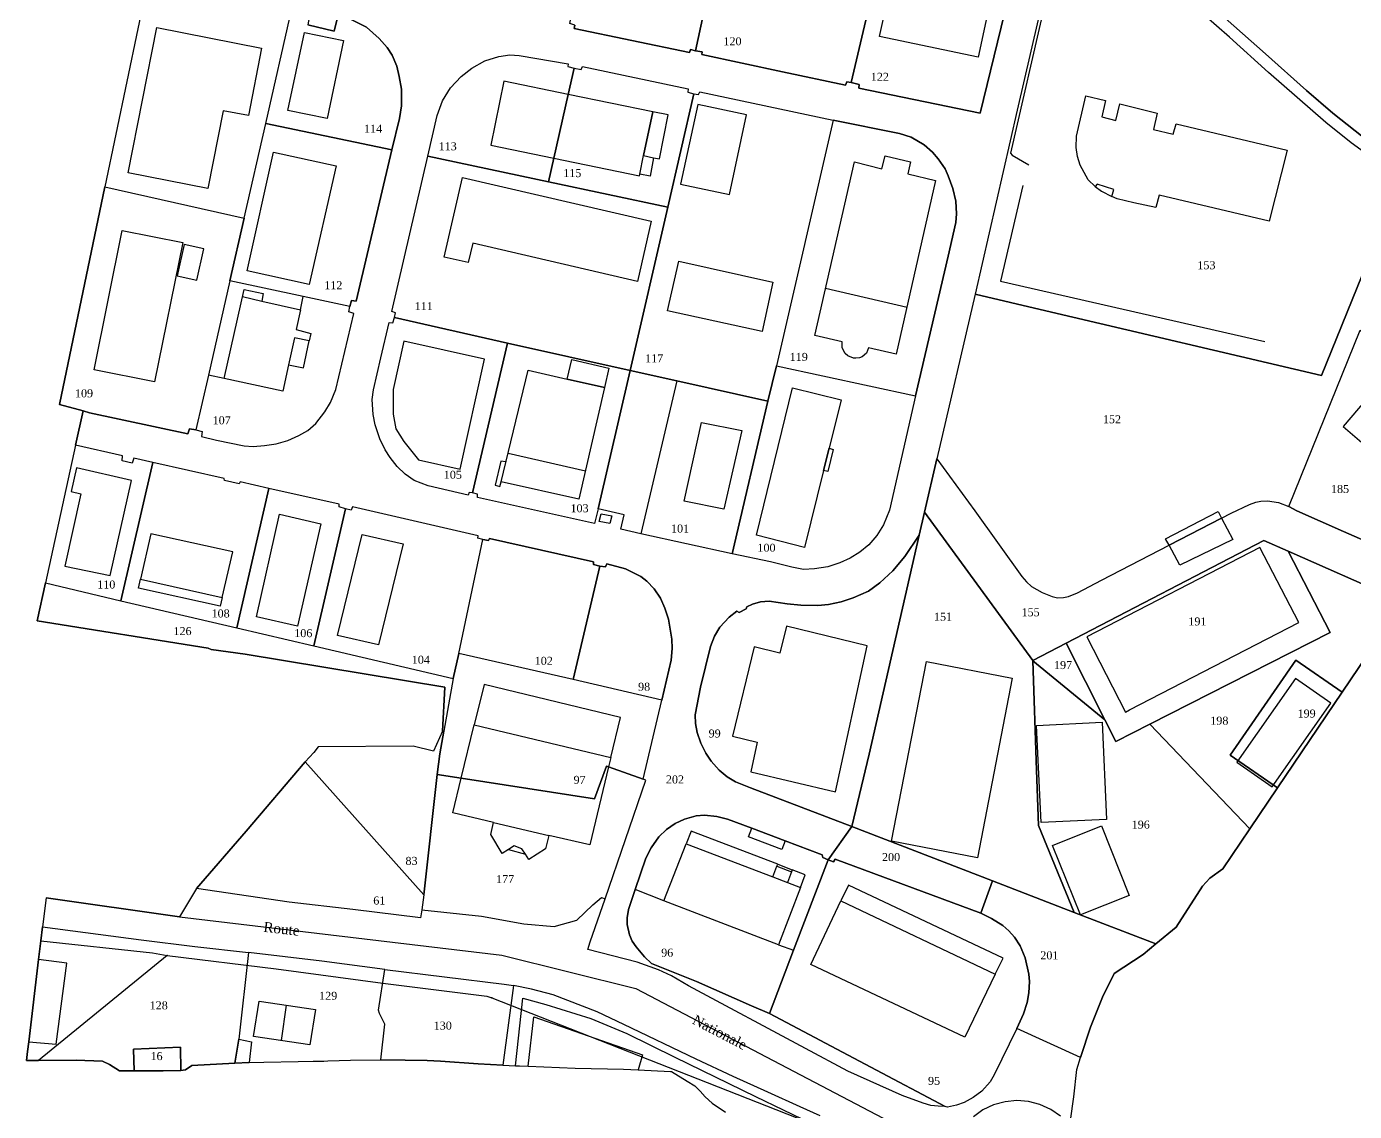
# Model space of a CAD drawing. Extents: x 1208822 to 1209704, y 6152997 to 6153719.
# Drawn here: x 1208821.8 to 1209153.6, y 6153309 to 6153580 of the extents above; entities that cross this region are included whole.
import ezdxf

# ---------------------------------------------------------------- set-up
doc = ezdxf.new("R2010")
doc.units = 0
doc.linetypes.add('CONTINU', pattern=[0])
doc.layers.get('0').update_dxf_attribs({"linetype": 'CONTINU'})
for name, color, linetype in [('1LIEUDIT', 7, 'CONTINU'), ('1PARCELLE', 7, 'CONTINU'), ('1PYLONE', 7, 'CONTINU'), ('1SECTION', 7, 'CONTINU'), ('1SUBDSECT', 7, 'CONTINU'), ('1TROUPARCELLE', 7, 'CONTINU'), ('1ZONCOMM', 7, 'CONTINU'), ('3BATIDUR', 7, 'CONTINU'), ('3BATILEGER', 7, 'CONTINU'), ('3CHEMIN', 7, 'CONTINU'), ('3FISCLINE', 7, 'CONTINUOUS'), ('3GAZODUC', 7, 'CONTINU'), ('3PARCELLETEX', 7, 'CONTINU'), ('3TOPOLINE', 7, 'CONTINU'), ('3ZONCOMMTEX', 7, 'CONTINU')]:
    doc.layers.add(name, color=color, linetype=linetype)
doc.styles.get("Standard").update_dxf_attribs({"font": 'Times New Roman'})

# ---------------------------------------------------------------- blocks, each defined once
blk = doc.blocks.new('PYLONE1')
blk.add_point((0, 0))

msp = doc.modelspace()

# ---------------------------------------------------------------- linework, layer by layer
at = {"layer": '1LIEUDIT'}
msp.add_lwpolyline([(1208852.42, 6153592.63), (1208841.39, 6153539.95), (1208830.04, 6153485.58), (1208835.96, 6153483.99), (1208834.09, 6153475.42), (1208826.55, 6153440.99), (1208824.47, 6153431.5), (1208867.24, 6153424.7), (1208867.97, 6153424.39), (1208876.44, 6153423.18), (1208926.36, 6153414.97), (1208925.74, 6153403.99), (1208923.49, 6153398.98), (1208918.45, 6153400.23), (1208894.69, 6153400.08), (1208893.64, 6153398.61), (1208891.48, 6153396.31), (1208876.73, 6153379.01), (1208864.31, 6153364.69), (1208860.04, 6153357.63), (1208826.74, 6153362.34), (1208825.8, 6153355.07), (1208825.37, 6153351.63), (1208824.82, 6153346.95), (1208822.37, 6153326.37), (1208822.05, 6153323.97), (1208821.84, 6153321.71), (1208824.82, 6153321.76), (1208834.25, 6153321.78), (1208840.84, 6153321.58), (1208842.55, 6153320.71), (1208845.09, 6153319.1), (1208848.69, 6153319.12), (1208855.97, 6153319.14), (1208860.35, 6153319.24), (1208861.57, 6153319.37), (1208863.12, 6153320.49), (1208873.86, 6153321.09), (1208877.45, 6153321.25), (1208881.15, 6153321.33), (1208889.74, 6153321.45), (1208897.1, 6153321.6), (1208902.79, 6153321.79), (1208910.36, 6153321.89), (1208916.44, 6153321.77), (1208921.91, 6153321.76), (1208925.26, 6153321.52), (1208934.68, 6153320.89), (1208940.8, 6153320.55), (1208944.04, 6153320.4), (1208945.04, 6153320.36), (1208947.14, 6153320.28), (1208958.91, 6153319.84), (1208971, 6153319.54), (1208974.69, 6153319.42), (1208982.72, 6153318.94), (1208982.95, 6153318.94), (1208986.92, 6153316.57), (1208988.77, 6153315.37), (1208990.11, 6153314.09), (1208991.41, 6153312.68), (1208993.15, 6153311.06), (1208996.44, 6153308.81)], dxfattribs=at)
at = {"layer": '1PARCELLE'}
for points in [[(1209157.38, 6153551.11), (1209148.19, 6153558.35), (1209141.6, 6153563.98), (1209131.36, 6153573.14), (1209119.88, 6153583.3), (1209101.92, 6153598.99), (1209096.36, 6153604.14), (1209092.95, 6153608), (1209087.52, 6153614.66), (1209078.6, 6153625.86), (1209076.45, 6153628.84), (1209073.89, 6153633.79), (1209072.6, 6153635.97), (1209071.71, 6153637.2), (1209067.29, 6153643.77), (1209079.96, 6153639.24), (1209099.53, 6153638.11), (1209124.14, 6153637), (1209130.59, 6153636.79), (1209145.78, 6153635.99), (1209171.05, 6153650.39)], [(1209159.13, 6153546.35), (1209152.82, 6153550.95), (1209146.49, 6153556.03), (1209132.18, 6153568.47), (1209122.41, 6153577.33), (1209099.68, 6153597.17)], [(1209076.16, 6153588.66), (1209069.31, 6153559.1), (1209058.86, 6153513.11), (1209049.31, 6153472.01), (1209046.23, 6153458.64), (1209044.85, 6153452.96), (1209041.26, 6153447.58), (1209038.32, 6153444.03), (1209035.03, 6153440.99), (1209032.18, 6153438.96), (1209028.36, 6153437.26), (1209025.34, 6153436.25), (1209022.24, 6153435.62), (1209019.52, 6153435.36), (1209015.27, 6153435.45), (1209011.84, 6153435.8), (1209007.36, 6153436.45), (1209005.18, 6153436.31), (1209003.23, 6153435.73), (1209001.8, 6153435.06), (1209001.62, 6153434.56), (1208999.92, 6153433.65), (1208999.28, 6153433.95), (1208997.37, 6153432.47), (1208995.08, 6153429.96), (1208993.76, 6153427.72), (1208992.7, 6153425.12), (1208990.2, 6153414.97), (1208988.89, 6153408.09), (1208988.98, 6153405.89), (1208989.38, 6153403.68), (1208990.27, 6153401.01), (1208991.55, 6153398.46), (1208992.89, 6153396.46), (1208994.91, 6153394.24), (1208996.93, 6153392.58), (1208999, 6153391.32), (1209002.73, 6153389.82), (1209028.07, 6153380.17), (1209022.13, 6153371.86), (1209020.81, 6153372.42), (1209020.66, 6153373.13), (1209011.4, 6153376.58), (1209003.06, 6153379.74), (1208996.98, 6153382.02), (1208994.31, 6153382.68), (1208991.23, 6153382.98), (1208989.18, 6153382.82), (1208986.2, 6153381.97), (1208983.88, 6153380.91), (1208981.74, 6153379.45), (1208979.83, 6153377.56), (1208977.92, 6153374.83), (1208976.55, 6153372.22), (1208973.94, 6153364.42), (1208972.21, 6153359.44), (1208971.87, 6153357.38), (1208971.94, 6153355.66), (1208972.5, 6153353.08), (1208973.14, 6153351.54), (1208974.15, 6153350.07), (1208976.26, 6153347.62), (1208978, 6153345.97), (1208989.22, 6153341.44), (1209003, 6153335.35), (1209007.46, 6153333.45), (1209032.8, 6153320.09), (1209051.32, 6153310.27), (1209049.59, 6153310.3), (1209049.59, 6153310.3), (1209047.74, 6153310.52), (1209045.9, 6153311.06), (1209040.61, 6153313.01), (1209027.03, 6153319.06), (1209016.48, 6153324.71), (1208987.24, 6153340.38), (1208982.98, 6153342.83), (1208979.71, 6153344.38), (1208974.44, 6153346.28), (1208962.05, 6153349.47), (1208962.63, 6153351.34), (1208966.39, 6153362.14), (1208976.6, 6153391.73), (1208975.88, 6153392), (1208980.58, 6153411.75), (1208982.92, 6153421.74), (1208983.17, 6153424.66), (1208983.08, 6153426.95), (1208982.23, 6153431.97), (1208981.3, 6153434.71), (1208980.2, 6153437.21), (1208978.66, 6153439.5), (1208976.83, 6153441.48), (1208975.34, 6153442.62), (1208971.51, 6153444.52), (1208966.8, 6153445.73), (1208966.45, 6153444.98), (1208965.11, 6153445.16), (1208963.47, 6153445.59), (1208963.53, 6153446.31), (1208937.51, 6153452.09), (1208937.28, 6153451.58), (1208935.85, 6153451.81), (1208934.57, 6153452.14), (1208934.64, 6153452.79), (1208903.24, 6153459.99), (1208902.93, 6153459.21), (1208901.51, 6153459.54), (1208899.97, 6153459.97), (1208899.93, 6153460.65), (1208882.4, 6153464.61), (1208875.23, 6153466.25), (1208874.98, 6153465.77), (1208871.28, 6153466.58), (1208871.25, 6153467.07), (1208853.36, 6153471.1), (1208848.66, 6153472.14), (1208848.23, 6153470.95), (1208845.73, 6153471.5), (1208845.81, 6153472.76), (1208834.09, 6153475.42), (1208835.96, 6153483.99), (1208837.56, 6153483.46), (1208862.13, 6153478.25), (1208862.58, 6153479.47), (1208864.13, 6153479.24), (1208865.75, 6153478.79), (1208865.59, 6153477.58), (1208869.27, 6153476.69), (1208876.22, 6153475.28), (1208878.49, 6153475.11), (1208881.28, 6153475.29), (1208884.2, 6153475.78), (1208887.09, 6153476.6), (1208889.89, 6153477.81), (1208892.09, 6153479.09), (1208894.13, 6153480.84), (1208896.39, 6153483.76), (1208897.76, 6153486.04), (1208899.14, 6153489.31), (1208903.63, 6153508.33), (1208902.34, 6153508.7), (1208902.61, 6153510.06), (1208902.99, 6153511.53), (1208904.19, 6153511.38), (1208913.13, 6153549.18), (1208914.98, 6153556.99), (1208915.52, 6153560.2), (1208915.49, 6153564.34), (1208914.97, 6153567.51), (1208914.34, 6153570.06), (1208913.21, 6153572.78), (1208911.93, 6153574.74), (1208909.98, 6153577), (1208906.76, 6153579.82), (1208902.79, 6153581.83)], [(1208958.82, 6153580.34), (1208958.69, 6153579.47), (1208987.47, 6153573.46), (1208987.76, 6153574.21), (1208988.98, 6153573.93), (1208990.62, 6153573.61), (1208990.57, 6153572.99), (1209010.74, 6153568.66), (1209026.48, 6153565.33), (1209026.79, 6153566.17), (1209027.88, 6153565.97), (1209029.85, 6153565.49), (1209029.77, 6153564.59), (1209060.12, 6153558.33), (1209067.9, 6153590.46)], [(1208899.63, 6153582.54), (1208898.67, 6153578.84), (1208892.13, 6153580.38)], [(1209119.88, 6153583.3), (1209131.36, 6153573.14), (1209141.6, 6153563.98), (1209148.19, 6153558.35), (1209157.38, 6153551.11)], [(1209165.69, 6153542.89), (1209145.42, 6153492.84), (1209076.55, 6153508.92), (1209058.86, 6153513.11), (1209049.31, 6153472.01), (1209058.73, 6153458.97), (1209070.55, 6153442.64), (1209071.7, 6153441.27), (1209072.95, 6153440.08), (1209075.6, 6153438.61), (1209078.11, 6153437.65), (1209079.4, 6153437.31), (1209080.96, 6153437.36), (1209082.15, 6153437.59), (1209084.46, 6153438.52), (1209090.42, 6153441.71), (1209107.29, 6153450.41), (1209120.43, 6153457.18), (1209122.84, 6153458.42), (1209127.41, 6153460.59), (1209128.96, 6153461.15), (1209130.25, 6153461.45), (1209131.86, 6153461.54), (1209134.64, 6153461.1), (1209137.22, 6153460.07), (1209155.07, 6153504.13)], [(1209163.47, 6153437.24), (1209137.02, 6153448.93), (1209130.99, 6153451.59), (1209081.55, 6153425.93), (1209073.3, 6153421.65), (1209046.23, 6153458.64), (1209049.31, 6153472.01), (1209058.73, 6153458.97), (1209070.55, 6153442.64), (1209071.7, 6153441.27), (1209072.95, 6153440.08), (1209075.6, 6153438.61), (1209078.11, 6153437.65), (1209079.4, 6153437.31), (1209080.96, 6153437.36), (1209082.15, 6153437.59), (1209084.46, 6153438.52), (1209090.42, 6153441.71), (1209107.29, 6153450.41), (1209120.43, 6153457.18), (1209122.84, 6153458.42), (1209127.41, 6153460.59), (1209128.96, 6153461.15), (1209130.25, 6153461.45), (1209131.86, 6153461.54), (1209134.64, 6153461.1), (1209137.22, 6153460.07), (1209139.25, 6153458.98), (1209150.85, 6153453.86), (1209171.58, 6153444.73)], [(1209082.68, 6153306.74), (1209083.5, 6153312.68), (1209084.27, 6153319.48), (1209085.2, 6153322.45), (1209087.71, 6153330.08), (1209090.65, 6153337.55), (1209093.59, 6153343.46), (1209100.82, 6153348.17), (1209103.96, 6153350.82), (1209109.04, 6153355.06), (1209115.69, 6153365.28), (1209117.48, 6153367.29), (1209120.73, 6153369.61), (1209127.47, 6153379.59), (1209134.4, 6153389.82), (1209150.56, 6153413.72), (1209165.16, 6153435.31)], [(1209020.13, 6153307.89), (1209015.16, 6153310.19), (1209007.07, 6153313.78), (1208998.41, 6153317.71), (1208989.15, 6153322.06), (1208971.11, 6153330.7), (1208964.37, 6153333.91), (1208953.41, 6153338.11), (1208947.98, 6153339.51), (1208943.53, 6153340.45), (1208940.8, 6153320.55), (1208944.04, 6153320.4), (1208945.04, 6153320.36), (1208947.14, 6153320.28), (1208958.91, 6153319.84), (1208971, 6153319.54), (1208974.69, 6153319.42), (1208982.72, 6153318.94), (1208982.95, 6153318.94), (1208986.92, 6153316.57), (1208988.77, 6153315.37), (1208990.11, 6153314.09), (1208991.41, 6153312.68), (1208993.15, 6153311.06), (1208996.44, 6153308.81)]]:
    msp.add_lwpolyline(points, dxfattribs=at)
for points in [[(1208971.11, 6153646.75), (1209002.69, 6153637.51), (1208988.98, 6153573.93), (1208987.76, 6153574.21), (1208987.47, 6153573.46), (1208958.69, 6153579.47), (1208958.82, 6153580.34), (1208957.59, 6153580.71), (1208971.11, 6153646.75)], [(1209002.69, 6153637.51), (1209042.57, 6153628.83), (1209035.29, 6153597.55), (1209027.88, 6153565.97), (1209026.79, 6153566.17), (1209026.48, 6153565.33), (1209010.74, 6153568.66), (1208990.57, 6153572.99), (1208990.62, 6153573.61), (1208988.98, 6153573.93), (1209002.69, 6153637.51)], [(1209165.69, 6153542.89), (1209159.13, 6153546.35), (1209152.82, 6153550.95), (1209146.49, 6153556.03), (1209132.18, 6153568.47), (1209122.41, 6153577.33), (1209099.68, 6153597.17), (1209094.28, 6153602.1), (1209090.27, 6153606.54), (1209080.5, 6153607.47), (1209076.16, 6153588.66), (1209069.31, 6153559.1), (1209058.86, 6153513.11), (1209076.55, 6153508.92), (1209145.42, 6153492.84), (1209165.69, 6153542.89)], [(1209035.29, 6153597.55), (1209067.9, 6153590.46), (1209060.12, 6153558.33), (1209029.77, 6153564.59), (1209029.85, 6153565.49), (1209027.88, 6153565.97), (1209035.29, 6153597.55)], [(1208841.39, 6153539.95), (1208876.19, 6153532.1), (1208881.61, 6153555.74), (1208888.06, 6153584.04), (1208886.77, 6153584.39), (1208886.97, 6153585.26), (1208852.42, 6153592.63), (1208841.39, 6153539.95)], [(1208888.06, 6153584.04), (1208889.59, 6153583.72), (1208889.9, 6153584.61), (1208892.81, 6153583.97), (1208892.13, 6153580.38), (1208898.67, 6153578.84), (1208899.63, 6153582.54), (1208902.79, 6153581.83), (1208906.76, 6153579.82), (1208909.98, 6153577), (1208911.93, 6153574.74), (1208913.21, 6153572.78), (1208914.34, 6153570.06), (1208914.97, 6153567.51), (1208915.49, 6153564.34), (1208915.52, 6153560.2), (1208914.98, 6153556.99), (1208913.13, 6153549.18), (1208881.61, 6153555.74), (1208888.06, 6153584.04)], [(1208922.11, 6153547.59), (1208924.4, 6153557.74), (1208925.75, 6153561.37), (1208927.8, 6153564.65), (1208930.4, 6153567.49), (1208933.07, 6153569.58), (1208936.35, 6153571.39), (1208939.85, 6153572.52), (1208942.59, 6153572.88), (1208944.92, 6153572.77), (1208957.15, 6153570.67), (1208957.08, 6153570), (1208958.63, 6153569.56), (1208957.15, 6153563.02), (1208953.58, 6153547.09), (1208952.26, 6153541.19), (1208922.11, 6153547.59)], [(1208958.63, 6153569.56), (1208960.38, 6153569.22), (1208960.72, 6153569.95), (1208987.15, 6153564.4), (1208987.09, 6153563.59), (1208988.56, 6153563.19), (1208982.05, 6153534.89), (1208952.26, 6153541.19), (1208953.58, 6153547.09), (1208957.15, 6153563.02), (1208958.63, 6153569.56)], [(1208988.56, 6153563.19), (1208989.74, 6153563), (1208990.04, 6153563.67), (1209023.38, 6153556.56), (1209009.19, 6153495.23), (1209007.08, 6153486.37), (1208984.31, 6153491.45), (1208972.67, 6153494.07), (1208982.05, 6153534.89), (1208988.56, 6153563.19)], [(1208872.66, 6153516.46), (1208876.19, 6153532.1), (1208881.61, 6153555.74), (1208913.13, 6153549.18), (1208904.19, 6153511.38), (1208902.99, 6153511.53), (1208902.61, 6153510.06), (1208890.97, 6153512.57), (1208872.66, 6153516.46)], [(1209043.98, 6153487.75), (1209052.12, 6153522.64), (1209053.99, 6153531), (1209054.16, 6153533.22), (1209054.02, 6153536.31), (1209053.31, 6153539.51), (1209052.07, 6153542.66), (1209051.34, 6153544.39), (1209049.57, 6153546.91), (1209048.2, 6153548.6), (1209046.14, 6153550.45), (1209042.84, 6153552.35), (1209039.94, 6153553.23), (1209023.38, 6153556.56), (1209009.19, 6153495.23), (1209043.98, 6153487.75)], [(1208913.77, 6153507.29), (1208914, 6153508.49), (1208913.08, 6153508.82), (1208922.11, 6153547.59), (1208952.26, 6153541.19), (1208982.05, 6153534.89), (1208972.67, 6153494.07), (1208942.04, 6153500.92), (1208913.77, 6153507.29)], [(1208872.66, 6153516.46), (1208867.27, 6153492.89), (1208864.13, 6153479.24), (1208862.58, 6153479.47), (1208862.13, 6153478.25), (1208837.56, 6153483.46), (1208835.96, 6153483.99), (1208830.04, 6153485.58), (1208841.39, 6153539.95), (1208876.19, 6153532.1), (1208872.66, 6153516.46)], [(1208872.66, 6153516.46), (1208867.27, 6153492.89), (1208864.13, 6153479.24), (1208865.75, 6153478.79), (1208865.59, 6153477.58), (1208869.27, 6153476.69), (1208876.22, 6153475.28), (1208878.49, 6153475.11), (1208881.28, 6153475.29), (1208884.2, 6153475.78), (1208887.09, 6153476.6), (1208889.89, 6153477.81), (1208892.09, 6153479.09), (1208894.13, 6153480.84), (1208896.39, 6153483.76), (1208897.76, 6153486.04), (1208899.14, 6153489.31), (1208903.63, 6153508.33), (1208902.34, 6153508.7), (1208902.61, 6153510.06), (1208890.97, 6153512.57), (1208872.66, 6153516.46)], [(1208933.24, 6153463.5), (1208932.42, 6153463.56), (1208932.17, 6153462.92), (1208922.22, 6153465.26), (1208918.71, 6153466.62), (1208916.4, 6153468.17), (1208914.41, 6153470.12), (1208912.7, 6153472.31), (1208911.44, 6153474.22), (1208910.13, 6153476.97), (1208908.96, 6153480.45), (1208908.44, 6153483.09), (1208908.16, 6153486.78), (1208908.52, 6153489.2), (1208910.35, 6153497.26), (1208912.44, 6153506.05), (1208913.37, 6153505.93), (1208913.77, 6153507.29), (1208942.04, 6153500.92), (1208933.24, 6153463.5)], [(1209150.85, 6153453.86), (1209139.25, 6153458.98), (1209137.22, 6153460.07), (1209155.07, 6153504.13), (1209191.47, 6153474.05), (1209171.58, 6153444.73), (1209150.85, 6153453.86)], [(1208964.64, 6153459.48), (1208963.75, 6153455.84), (1208934.55, 6153462.37), (1208934.51, 6153463.15), (1208933.24, 6153463.5), (1208942.04, 6153500.92), (1208972.67, 6153494.07), (1208964.64, 6153459.48)], [(1209043.98, 6153487.75), (1209037.43, 6153459.19), (1209035.99, 6153455.47), (1209034.31, 6153452.85), (1209032.3, 6153450.53), (1209030, 6153448.67), (1209027.64, 6153447.17), (1209025.08, 6153446.03), (1209022.07, 6153444.98), (1209018.71, 6153444.5), (1209015.96, 6153444.38), (1209013.02, 6153444.92), (1209007.73, 6153446.24), (1208998.13, 6153448.25), (1209007.08, 6153486.37), (1209009.19, 6153495.23), (1209043.98, 6153487.75)], [(1208998.13, 6153448.25), (1208975.28, 6153453.29), (1208970.36, 6153454.39), (1208971.12, 6153458.01), (1208964.64, 6153459.48), (1208972.67, 6153494.07), (1208984.31, 6153491.45), (1209007.08, 6153486.37), (1208998.13, 6153448.25)], [(1208826.55, 6153440.99), (1208845.36, 6153436.54), (1208853.36, 6153471.1), (1208848.66, 6153472.14), (1208848.23, 6153470.95), (1208845.73, 6153471.5), (1208845.81, 6153472.76), (1208834.09, 6153475.42), (1208826.55, 6153440.99)], [(1208845.36, 6153436.54), (1208874.36, 6153429.75), (1208882.4, 6153464.61), (1208875.23, 6153466.25), (1208874.98, 6153465.77), (1208871.28, 6153466.58), (1208871.25, 6153467.07), (1208853.36, 6153471.1), (1208845.36, 6153436.54)], [(1208874.36, 6153429.75), (1208893.59, 6153425.26), (1208901.51, 6153459.54), (1208899.97, 6153459.97), (1208899.93, 6153460.65), (1208882.4, 6153464.61), (1208874.36, 6153429.75)], [(1208893.59, 6153425.26), (1208928.42, 6153417.09), (1208929.85, 6153423.36), (1208935.85, 6153451.81), (1208934.57, 6153452.14), (1208934.64, 6153452.79), (1208903.24, 6153459.99), (1208902.93, 6153459.21), (1208901.51, 6153459.54), (1208893.59, 6153425.26)], [(1209083.61, 6153358.67), (1209063.19, 6153366.58), (1209028.07, 6153380.17), (1209032.34, 6153398.2), (1209044.85, 6153452.96), (1209046.23, 6153458.64), (1209073.3, 6153421.65), (1209073.3, 6153421.54), (1209074.17, 6153394.21), (1209074.71, 6153380.42), (1209083.61, 6153358.67)], [(1208935.85, 6153451.81), (1208937.28, 6153451.58), (1208937.51, 6153452.09), (1208963.53, 6153446.31), (1208963.47, 6153445.59), (1208965.11, 6153445.16), (1208958.45, 6153416.84), (1208929.85, 6153423.36), (1208935.85, 6153451.81)], [(1209028.07, 6153380.17), (1209002.73, 6153389.82), (1208999, 6153391.32), (1208996.93, 6153392.58), (1208994.91, 6153394.24), (1208992.89, 6153396.46), (1208991.55, 6153398.46), (1208990.27, 6153401.01), (1208989.38, 6153403.68), (1208988.98, 6153405.89), (1208988.89, 6153408.09), (1208990.2, 6153414.97), (1208992.7, 6153425.12), (1208993.76, 6153427.72), (1208995.08, 6153429.96), (1208997.37, 6153432.47), (1208999.28, 6153433.95), (1208999.92, 6153433.65), (1209001.62, 6153434.56), (1209001.8, 6153435.06), (1209003.23, 6153435.73), (1209005.18, 6153436.31), (1209007.36, 6153436.45), (1209011.84, 6153435.8), (1209015.27, 6153435.45), (1209019.52, 6153435.36), (1209022.24, 6153435.62), (1209025.34, 6153436.25), (1209028.36, 6153437.26), (1209032.18, 6153438.96), (1209035.03, 6153440.99), (1209038.32, 6153444.03), (1209041.26, 6153447.58), (1209044.85, 6153452.96), (1209032.34, 6153398.2), (1209028.07, 6153380.17)], [(1209081.55, 6153425.93), (1209130.99, 6153451.59), (1209137.02, 6153448.93), (1209147.59, 6153428.63), (1209102.49, 6153405.7), (1209094.01, 6153401.39), (1209091.27, 6153406.8), (1209081.55, 6153425.93)], [(1209102.49, 6153405.7), (1209147.59, 6153428.63), (1209137.02, 6153448.93), (1209163.47, 6153437.24), (1209165.16, 6153435.31), (1209150.56, 6153413.72), (1209138.94, 6153421.7), (1209122.56, 6153397.95), (1209134.4, 6153389.82), (1209127.47, 6153379.59), (1209102.49, 6153405.7)], [(1208965.11, 6153445.16), (1208966.45, 6153444.98), (1208966.8, 6153445.73), (1208971.51, 6153444.52), (1208975.34, 6153442.62), (1208976.83, 6153441.48), (1208978.66, 6153439.5), (1208980.2, 6153437.21), (1208981.3, 6153434.71), (1208982.23, 6153431.97), (1208983.08, 6153426.95), (1208983.17, 6153424.66), (1208982.92, 6153421.74), (1208980.58, 6153411.75), (1208958.45, 6153416.84), (1208965.11, 6153445.16)], [(1208826.55, 6153440.99), (1208845.36, 6153436.54), (1208874.36, 6153429.75), (1208893.59, 6153425.26), (1208928.42, 6153417.09), (1208926.06, 6153403.94), (1208925.74, 6153403.99), (1208926.36, 6153414.97), (1208876.44, 6153423.18), (1208867.97, 6153424.39), (1208867.24, 6153424.7), (1208824.47, 6153431.5), (1208826.55, 6153440.99)], [(1209073.3, 6153421.54), (1209073.3, 6153421.65), (1209081.55, 6153425.93), (1209091.27, 6153406.8), (1209073.3, 6153421.54)], [(1208928.42, 6153417.09), (1208926.06, 6153403.94), (1208925.06, 6153398.33), (1208924.45, 6153393.13), (1208930.44, 6153392.21), (1208963.74, 6153387.11), (1208966.75, 6153395.22), (1208967.25, 6153395.04), (1208975.88, 6153392), (1208980.58, 6153411.75), (1208958.45, 6153416.84), (1208929.85, 6153423.36), (1208928.42, 6153417.09)], [(1209083.61, 6153358.67), (1209074.71, 6153380.42), (1209074.17, 6153394.21), (1209073.3, 6153421.54), (1209091.27, 6153406.8), (1209094.01, 6153401.39), (1209102.49, 6153405.7), (1209127.47, 6153379.59), (1209120.73, 6153369.61), (1209117.48, 6153367.29), (1209115.69, 6153365.28), (1209109.04, 6153355.06), (1209103.96, 6153350.82), (1209083.61, 6153358.67)], [(1209150.56, 6153413.72), (1209134.4, 6153389.82), (1209122.56, 6153397.95), (1209138.94, 6153421.7), (1209150.56, 6153413.72)], [(1208926.06, 6153403.94), (1208925.74, 6153403.99), (1208923.49, 6153398.98), (1208918.45, 6153400.23), (1208894.69, 6153400.08), (1208893.64, 6153398.61), (1208891.48, 6153396.31), (1208921.08, 6153363.07), (1208924.45, 6153393.13), (1208925.06, 6153398.33), (1208926.06, 6153403.94)], [(1208891.48, 6153396.31), (1208921.08, 6153363.07), (1208920.59, 6153359.35), (1208920.28, 6153357.37), (1208903.35, 6153359.4), (1208887.43, 6153361.28), (1208864.31, 6153364.69), (1208876.73, 6153379.01), (1208891.48, 6153396.31)], [(1208924.45, 6153393.13), (1208921.08, 6153363.07), (1208920.59, 6153359.35), (1208935.49, 6153357.73), (1208946.07, 6153355.83), (1208953.64, 6153355.18), (1208959.33, 6153356.8), (1208963.36, 6153360.61), (1208965.49, 6153362.47), (1208966.39, 6153362.14), (1208976.6, 6153391.73), (1208975.88, 6153392), (1208967.25, 6153395.04), (1208966.75, 6153395.22), (1208963.74, 6153387.11), (1208930.44, 6153392.21), (1208924.45, 6153393.13)], [(1209007.46, 6153333.45), (1209003, 6153335.35), (1208989.22, 6153341.44), (1208978, 6153345.97), (1208976.26, 6153347.62), (1208974.15, 6153350.07), (1208973.14, 6153351.54), (1208972.5, 6153353.08), (1208971.94, 6153355.66), (1208971.87, 6153357.38), (1208972.21, 6153359.44), (1208973.94, 6153364.42), (1208976.55, 6153372.22), (1208977.92, 6153374.83), (1208979.83, 6153377.56), (1208981.74, 6153379.45), (1208983.88, 6153380.91), (1208986.2, 6153381.97), (1208989.18, 6153382.82), (1208991.23, 6153382.98), (1208994.31, 6153382.68), (1208996.98, 6153382.02), (1209003.06, 6153379.74), (1209011.4, 6153376.58), (1209020.66, 6153373.13), (1209020.81, 6153372.42), (1209022.13, 6153371.86), (1209013.44, 6153349.24), (1209007.46, 6153333.45)], [(1209028.07, 6153380.17), (1209063.19, 6153366.58), (1209060.24, 6153358.52), (1209023.86, 6153371.97), (1209023.44, 6153371.38), (1209022.13, 6153371.86), (1209028.07, 6153380.17)], [(1209069.26, 6153329.72), (1209063.64, 6153318.1), (1209062.61, 6153316.36), (1209060.49, 6153314.03), (1209058.37, 6153312.52), (1209056.13, 6153311.25), (1209054.22, 6153310.59), (1209051.95, 6153310.09), (1209051.32, 6153310.27), (1209032.8, 6153320.09), (1209007.46, 6153333.45), (1209013.44, 6153349.24), (1209022.13, 6153371.86), (1209023.44, 6153371.38), (1209023.86, 6153371.97), (1209060.24, 6153358.52), (1209060.63, 6153358.37), (1209062.97, 6153357.18), (1209065.78, 6153355.45), (1209067.29, 6153354.12), (1209068.68, 6153352.54), (1209070.1, 6153350.34), (1209071.38, 6153347.37), (1209072.29, 6153343.27), (1209072.47, 6153341.47), (1209072.27, 6153338.64), (1209071.81, 6153336.24), (1209070.92, 6153333.36), (1209069.26, 6153329.72)], [(1209063.19, 6153366.58), (1209083.61, 6153358.67), (1209103.96, 6153350.82), (1209100.82, 6153348.17), (1209093.59, 6153343.46), (1209090.65, 6153337.55), (1209087.71, 6153330.08), (1209085.2, 6153322.45), (1209069.26, 6153329.72), (1209070.92, 6153333.36), (1209071.81, 6153336.24), (1209072.27, 6153338.64), (1209072.47, 6153341.47), (1209072.29, 6153343.27), (1209071.38, 6153347.37), (1209070.1, 6153350.34), (1209068.68, 6153352.54), (1209067.29, 6153354.12), (1209065.78, 6153355.45), (1209062.97, 6153357.18), (1209060.63, 6153358.37), (1209060.24, 6153358.52), (1209063.19, 6153366.58)], [(1208848.69, 6153319.12), (1208845.09, 6153319.1), (1208842.55, 6153320.71), (1208840.84, 6153321.58), (1208834.25, 6153321.78), (1208826.35, 6153321.76), (1208824.82, 6153321.76), (1208821.84, 6153321.71), (1208822.05, 6153323.97), (1208822.37, 6153326.37), (1208824.82, 6153346.95), (1208825.37, 6153351.63), (1208825.8, 6153355.07), (1208850.5, 6153351.84), (1208863.9, 6153350.23), (1208877.27, 6153348.68), (1208874.9, 6153327.01), (1208873.86, 6153321.09), (1208863.12, 6153320.49), (1208861.57, 6153319.37), (1208860.35, 6153319.24), (1208860.31, 6153325.05), (1208848.52, 6153324.53), (1208848.69, 6153319.12)], [(1208877.27, 6153348.68), (1208874.9, 6153327.01), (1208873.86, 6153321.09), (1208874.79, 6153321.13), (1208877.45, 6153321.25), (1208881.15, 6153321.33), (1208889.74, 6153321.45), (1208896.14, 6153321.58), (1208897.1, 6153321.6), (1208902.79, 6153321.79), (1208910.36, 6153321.89), (1208911.35, 6153330.8), (1208910.04, 6153333.42), (1208909.8, 6153334.28), (1208911.38, 6153344.48), (1208895.62, 6153346.55), (1208877.27, 6153348.68)], [(1208910.36, 6153321.89), (1208911.35, 6153330.8), (1208910.04, 6153333.42), (1208909.8, 6153334.28), (1208911.38, 6153344.48), (1208941.15, 6153340.82), (1208943.53, 6153340.45), (1208940.8, 6153320.55), (1208934.68, 6153320.89), (1208925.26, 6153321.52), (1208921.91, 6153321.76), (1208916.44, 6153321.77), (1208910.36, 6153321.89)], [(1208848.69, 6153319.12), (1208848.52, 6153324.53), (1208860.31, 6153325.05), (1208860.35, 6153319.24), (1208855.97, 6153319.14), (1208848.69, 6153319.12)]]:
    msp.add_lwpolyline(points, close=True, dxfattribs=at)
at = {"layer": '1SECTION'}
msp.add_lwpolyline([(1208852.42, 6153592.63), (1208841.39, 6153539.95), (1208830.04, 6153485.58), (1208835.96, 6153483.99), (1208834.09, 6153475.42), (1208826.55, 6153440.99), (1208824.47, 6153431.5), (1208867.24, 6153424.7), (1208867.97, 6153424.39), (1208876.44, 6153423.18), (1208926.36, 6153414.97), (1208925.74, 6153403.99), (1208923.49, 6153398.98), (1208918.45, 6153400.23), (1208894.69, 6153400.08), (1208893.64, 6153398.61), (1208891.48, 6153396.31), (1208876.73, 6153379.01), (1208864.31, 6153364.69), (1208860.04, 6153357.63), (1208826.74, 6153362.34), (1208825.8, 6153355.07), (1208825.37, 6153351.63), (1208824.82, 6153346.95), (1208822.37, 6153326.37), (1208822.05, 6153323.97), (1208821.84, 6153321.71), (1208824.82, 6153321.76), (1208834.25, 6153321.78), (1208840.84, 6153321.58), (1208842.55, 6153320.71), (1208845.09, 6153319.1), (1208848.69, 6153319.12), (1208855.97, 6153319.14), (1208860.35, 6153319.24), (1208861.57, 6153319.37), (1208863.12, 6153320.49), (1208873.86, 6153321.09), (1208877.45, 6153321.25), (1208881.15, 6153321.33), (1208889.74, 6153321.45), (1208897.1, 6153321.6), (1208902.79, 6153321.79), (1208910.36, 6153321.89), (1208916.44, 6153321.77), (1208921.91, 6153321.76), (1208925.26, 6153321.52), (1208934.68, 6153320.89), (1208940.8, 6153320.55), (1208944.04, 6153320.4), (1208945.04, 6153320.36), (1208947.14, 6153320.28), (1208958.91, 6153319.84), (1208971, 6153319.54), (1208974.69, 6153319.42), (1208982.72, 6153318.94), (1208982.95, 6153318.94), (1208986.92, 6153316.57), (1208988.77, 6153315.37), (1208990.11, 6153314.09), (1208991.41, 6153312.68), (1208993.15, 6153311.06), (1208996.44, 6153308.81)], dxfattribs=at)
at = {"layer": '1SUBDSECT'}
msp.add_lwpolyline([(1208852.42, 6153592.63), (1208841.39, 6153539.95), (1208830.04, 6153485.58), (1208835.96, 6153483.99), (1208834.09, 6153475.42), (1208826.55, 6153440.99), (1208824.47, 6153431.5), (1208867.24, 6153424.7), (1208867.97, 6153424.39), (1208876.44, 6153423.18), (1208926.36, 6153414.97), (1208925.74, 6153403.99), (1208923.49, 6153398.98), (1208918.45, 6153400.23), (1208894.69, 6153400.08), (1208893.64, 6153398.61), (1208891.48, 6153396.31), (1208876.73, 6153379.01), (1208864.31, 6153364.69), (1208860.04, 6153357.63), (1208826.74, 6153362.34), (1208825.8, 6153355.07), (1208825.37, 6153351.63), (1208824.82, 6153346.95), (1208822.37, 6153326.37), (1208822.05, 6153323.97), (1208821.84, 6153321.71), (1208824.82, 6153321.76), (1208834.25, 6153321.78), (1208840.84, 6153321.58), (1208842.55, 6153320.71), (1208845.09, 6153319.1), (1208848.69, 6153319.12), (1208855.97, 6153319.14), (1208860.35, 6153319.24), (1208861.57, 6153319.37), (1208863.12, 6153320.49), (1208873.86, 6153321.09), (1208877.45, 6153321.25), (1208881.15, 6153321.33), (1208889.74, 6153321.45), (1208897.1, 6153321.6), (1208902.79, 6153321.79), (1208910.36, 6153321.89), (1208916.44, 6153321.77), (1208921.91, 6153321.76), (1208925.26, 6153321.52), (1208934.68, 6153320.89), (1208940.8, 6153320.55), (1208944.04, 6153320.4), (1208945.04, 6153320.36), (1208947.14, 6153320.28), (1208958.91, 6153319.84), (1208971, 6153319.54), (1208974.69, 6153319.42), (1208982.72, 6153318.94), (1208982.95, 6153318.94), (1208986.92, 6153316.57), (1208988.77, 6153315.37), (1208990.11, 6153314.09), (1208991.41, 6153312.68), (1208993.15, 6153311.06), (1208996.44, 6153308.81)], dxfattribs=at)
at = {"layer": '1TROUPARCELLE'}
msp.add_lwpolyline([(1209013.02, 6153444.92), (1209007.73, 6153446.24), (1208998.13, 6153448.25), (1208975.28, 6153453.29), (1208970.36, 6153454.39), (1208971.12, 6153458.01), (1208964.64, 6153459.48), (1208963.75, 6153455.84), (1208934.55, 6153462.37), (1208934.51, 6153463.15), (1208933.24, 6153463.5), (1208932.42, 6153463.56), (1208932.17, 6153462.92), (1208922.22, 6153465.26), (1208918.71, 6153466.62), (1208916.4, 6153468.17), (1208914.41, 6153470.12), (1208912.7, 6153472.31), (1208911.44, 6153474.22), (1208910.13, 6153476.97), (1208908.96, 6153480.45), (1208908.44, 6153483.09), (1208908.16, 6153486.78), (1208908.52, 6153489.2), (1208910.35, 6153497.26), (1208912.44, 6153506.05), (1208913.37, 6153505.93), (1208913.77, 6153507.29), (1208914, 6153508.49), (1208913.08, 6153508.82), (1208922.11, 6153547.59), (1208924.4, 6153557.74), (1208925.75, 6153561.37), (1208927.8, 6153564.65), (1208930.4, 6153567.49), (1208933.07, 6153569.58), (1208936.35, 6153571.39), (1208939.85, 6153572.52), (1208942.59, 6153572.88), (1208944.92, 6153572.77), (1208957.15, 6153570.67), (1208957.08, 6153570), (1208958.63, 6153569.56), (1208960.38, 6153569.22), (1208960.72, 6153569.95), (1208987.15, 6153564.4), (1208987.09, 6153563.59), (1208988.56, 6153563.19), (1208989.74, 6153563), (1208990.04, 6153563.67), (1209023.38, 6153556.56), (1209039.94, 6153553.23), (1209042.84, 6153552.35), (1209046.14, 6153550.45), (1209048.2, 6153548.6), (1209049.57, 6153546.91), (1209051.34, 6153544.39), (1209052.07, 6153542.66), (1209053.31, 6153539.51), (1209054.02, 6153536.31), (1209054.16, 6153533.22), (1209053.99, 6153531), (1209052.12, 6153522.64), (1209043.98, 6153487.75), (1209037.43, 6153459.19), (1209035.99, 6153455.47), (1209034.31, 6153452.85), (1209032.3, 6153450.53), (1209030, 6153448.67), (1209027.64, 6153447.17), (1209025.08, 6153446.03), (1209022.07, 6153444.98), (1209018.71, 6153444.5), (1209015.96, 6153444.38), (1209013.02, 6153444.92)], close=True, dxfattribs=at)
at = {"layer": '1ZONCOMM'}
msp.add_lwpolyline([(1208826.74, 6153362.34), (1208860.04, 6153357.63), (1208940.63, 6153348.05), (1208974.09, 6153339.73), (1209070.17, 6153289.33), (1209257.17, 6153185.83), (1209394.05, 6153108.36), (1209502.45, 6153048.22)], dxfattribs=at)
msp.add_lwpolyline([(1208826.74, 6153362.34), (1208860.04, 6153357.63), (1208940.63, 6153348.05), (1208974.09, 6153339.73), (1209070.17, 6153289.33), (1209257.17, 6153185.83), (1209394.05, 6153108.36), (1209502.45, 6153048.22)], dxfattribs=at)
msp.add_lwpolyline([(1208826.74, 6153362.34), (1208860.04, 6153357.63), (1208940.63, 6153348.05), (1208974.09, 6153339.73), (1209070.17, 6153289.33), (1209257.17, 6153185.83), (1209394.05, 6153108.36), (1209502.45, 6153048.22)], dxfattribs=at)
msp.add_lwpolyline([(1208826.74, 6153362.34), (1208860.04, 6153357.63), (1208940.63, 6153348.05), (1208974.09, 6153339.73), (1209070.17, 6153289.33), (1209257.17, 6153185.83), (1209394.05, 6153108.36), (1209502.45, 6153048.22)], dxfattribs=at)
at = {"layer": '3BATIDUR'}
for points in [[(1209034.99, 6153577.52), (1209038.43, 6153593.34), (1209063.05, 6153588.32), (1209059.63, 6153572.31), (1209034.99, 6153577.52)], [(1208854.36, 6153579.73), (1208880.54, 6153574.6), (1208877.33, 6153557.71), (1208870.97, 6153558.92), (1208867.1, 6153539.49), (1208847.26, 6153543.45), (1208854.36, 6153579.73)], [(1208887.11, 6153559), (1208891.32, 6153578.51), (1208900.99, 6153576.46), (1208896.95, 6153557.02), (1208887.11, 6153559)], [(1208953.58, 6153547.09), (1208957.15, 6153563.02), (1208941.06, 6153566.31), (1208937.82, 6153550.35), (1208953.58, 6153547.09)], [(1208978.3, 6153558.69), (1208957.15, 6153563.02), (1208953.58, 6153547.09), (1208974.95, 6153542.67), (1208975.05, 6153543.11), (1208976.01, 6153547.73), (1208978.3, 6153558.69)], [(1209088.8, 6153540), (1209087.07, 6153541.64), (1209085.06, 6153545.35), (1209084.38, 6153547.49), (1209084.05, 6153549.74), (1209084.14, 6153552.61), (1209086.51, 6153562.65), (1209091.4, 6153561.51), (1209090.49, 6153557.4), (1209093.96, 6153556.51), (1209094.97, 6153560.63), (1209104.33, 6153558.31), (1209103.44, 6153554.26), (1209108.35, 6153553.07), (1209109.07, 6153555.66), (1209136.79, 6153549.06), (1209132.34, 6153531.36), (1209104.83, 6153537.84), (1209104.03, 6153534.8), (1209098.49, 6153535.94), (1209094.37, 6153536.96), (1209093.02, 6153537.49), (1209093.48, 6153539.3), (1209089.33, 6153540.58), (1209088.8, 6153540)], [(1208976.01, 6153547.73), (1208978.46, 6153547.21), (1208979.97, 6153546.89), (1208982.16, 6153557.9), (1208978.3, 6153558.69), (1208976.01, 6153547.73)], [(1208997.45, 6153538), (1209001.74, 6153557.89), (1208989.54, 6153560.52), (1208985.24, 6153540.63), (1208997.45, 6153538)], [(1208876.99, 6153518.95), (1208883.58, 6153548.56), (1208899.21, 6153545.19), (1208892.41, 6153515.55), (1208876.99, 6153518.95)], [(1208978.46, 6153547.21), (1208977.64, 6153542.57), (1208975.05, 6153543.11), (1208976.01, 6153547.73), (1208978.46, 6153547.21)], [(1209028.7, 6153546.18), (1209035.54, 6153544.44), (1209036.35, 6153547.65), (1209042.72, 6153546.16), (1209042.03, 6153543.17), (1209048.92, 6153541.51), (1209039.13, 6153498.1), (1209032.24, 6153499.69), (1209031.68, 6153498.37), (1209030.59, 6153497.46), (1209029.94, 6153497.19), (1209029.04, 6153497.11), (1209028.44, 6153497.15), (1209027.02, 6153497.68), (1209026.38, 6153498.33), (1209025.64, 6153499.68), (1209025.62, 6153500.47), (1209025.6, 6153501.23), (1209018.79, 6153502.81), (1209028.7, 6153546.18)], [(1208926.19, 6153522.34), (1208930.74, 6153542.25), (1208977.93, 6153531.37), (1208974.49, 6153516.31), (1208933.33, 6153525.84), (1208932.15, 6153521), (1208926.19, 6153522.34)], [(1208838.74, 6153494.22), (1208845.72, 6153529.06), (1208860.87, 6153526.03), (1208853.79, 6153491.23), (1208838.74, 6153494.22)], [(1208864.38, 6153516.58), (1208866.14, 6153524.44), (1208861.21, 6153525.55), (1208859.44, 6153517.7), (1208864.38, 6153516.58)], [(1208981.98, 6153508.96), (1208984.85, 6153521.37), (1209008.32, 6153516.13), (1209005.63, 6153503.78), (1208981.98, 6153508.96)], [(1208887.31, 6153495.51), (1208885.85, 6153488.87), (1208871.22, 6153492.02), (1208876.19, 6153514.27), (1208880.95, 6153513.25), (1208880.59, 6153511.39), (1208890.25, 6153509.22), (1208889.22, 6153504.26), (1208892.83, 6153503.33), (1208892.44, 6153501.47), (1208888.78, 6153502.2), (1208887.31, 6153495.51)], [(1208916.12, 6153501.38), (1208913.45, 6153489.34), (1208913.42, 6153483.16), (1208914.09, 6153479.51), (1208916.11, 6153476.31), (1208919.8, 6153471.74), (1208930.19, 6153469.38), (1208936.29, 6153496.91), (1208916.12, 6153501.38)], [(1208966.23, 6153489.79), (1208956.93, 6153491.91), (1208958.06, 6153496.81), (1208967.3, 6153494.63), (1208966.23, 6153489.79)], [(1208940.42, 6153466.25), (1208947.13, 6153494.16), (1208956.93, 6153491.91), (1208966.23, 6153489.79), (1208959.81, 6153461.92), (1208940.42, 6153466.25)], [(1209004.19, 6153452.91), (1209013.19, 6153489.69), (1209025.34, 6153486.71), (1209022.38, 6153474.69), (1209020.99, 6153469.1), (1209016.23, 6153449.85), (1209004.19, 6153452.91)], [(1208986.14, 6153461.42), (1208990.48, 6153481.06), (1209000.52, 6153479.04), (1208996.05, 6153459.46), (1208986.14, 6153461.42)], [(1208848.05, 6153466.61), (1208834.3, 6153469.78), (1208833, 6153463.84), (1208835.42, 6153463.29), (1208831.4, 6153445.19), (1208842.75, 6153442.83), (1208848.05, 6153466.61)], [(1208879.28, 6153432.57), (1208885, 6153458.14), (1208895.39, 6153455.75), (1208889.56, 6153430.2), (1208879.28, 6153432.57)], [(1208964.94, 6153456.33), (1208965.39, 6153458.28), (1208968.1, 6153457.72), (1208967.58, 6153455.85), (1208964.94, 6153456.33)], [(1209120.43, 6153457.18), (1209107.29, 6153450.41), (1209106.39, 6153452.03), (1209119.55, 6153458.85), (1209120.43, 6153457.18)], [(1209110.02, 6153445.42), (1209107.29, 6153450.41), (1209120.43, 6153457.18), (1209123.23, 6153451.86), (1209110.02, 6153445.42)], [(1208870.74, 6153437.36), (1208873.38, 6153448.74), (1208852.92, 6153453.26), (1208850.34, 6153441.94), (1208870.74, 6153437.36)], [(1208899.57, 6153427.9), (1208905.68, 6153453.13), (1208915.91, 6153450.78), (1208909.79, 6153425.53), (1208899.57, 6153427.9)], [(1209096.45, 6153408.76), (1209097.43, 6153409.27), (1209139.7, 6153431.12), (1209129.98, 6153449.86), (1209086.76, 6153427.5), (1209096.45, 6153408.76)], [(1209031.9, 6153425.31), (1209011.72, 6153430.19), (1209010.09, 6153423.49), (1209003.61, 6153425.06), (1208998.2, 6153402.73), (1209004.37, 6153401.24), (1209002.84, 6153393.81), (1209023.94, 6153388.8), (1209031.9, 6153425.31)], [(1209037.98, 6153376.51), (1209046.66, 6153421.35), (1209068.08, 6153417.2), (1209059.41, 6153372.36), (1209037.98, 6153376.51)], [(1209124.22, 6153396.21), (1209133.03, 6153390.05), (1209147.73, 6153410.97), (1209138.93, 6153417.14), (1209124.22, 6153396.21)], [(1208933.71, 6153405.58), (1208967.83, 6153397.44), (1208967.25, 6153395.04), (1208966.75, 6153395.22), (1208963.74, 6153387.11), (1208930.44, 6153392.21), (1208933.71, 6153405.58)], [(1209075.35, 6153381.2), (1209074.19, 6153405.43), (1209090.57, 6153406.22), (1209091.7, 6153381.91), (1209075.35, 6153381.2)], [(1208942.24, 6153374.43), (1208940.68, 6153373.42), (1208937.88, 6153378.16), (1208938.53, 6153381.19), (1208928.33, 6153383.58), (1208930.44, 6153392.21), (1208963.74, 6153387.11), (1208966.75, 6153395.22), (1208967.25, 6153395.04), (1208962.56, 6153375.59), (1208952.37, 6153377.95), (1208951.53, 6153374.62), (1208947.37, 6153371.9), (1208946.48, 6153373.23), (1208945.55, 6153374.62), (1208943.63, 6153375.32), (1208942.24, 6153374.43)], [(1209078.2, 6153375.42), (1209090.38, 6153380.32), (1209097.36, 6153362.97), (1209085.18, 6153358.07), (1209078.2, 6153375.42)], [(1209015.18, 6153364.89), (1209009.68, 6153350.62), (1208981.05, 6153361.64), (1208986.68, 6153375.87), (1209008.29, 6153367.58), (1209009.32, 6153370.26), (1209012.99, 6153368.86), (1209011.98, 6153366.15), (1209015.18, 6153364.89)], [(1209063.88, 6153343.27), (1209056.3, 6153327.56), (1209017.79, 6153345.72), (1209025.31, 6153361.58), (1209063.88, 6153343.27)], [(1208824.82, 6153346.95), (1208822.37, 6153326.37), (1208829.23, 6153325.81), (1208831.91, 6153345.99), (1208824.82, 6153346.95)], [(1208878.55, 6153327.72), (1208879.94, 6153336.54), (1208894.02, 6153334.46), (1208892.62, 6153325.63), (1208878.55, 6153327.72)], [(1208874.9, 6153327.01), (1208878.05, 6153326.39), (1208877.45, 6153321.25), (1208873.86, 6153321.09), (1208874.9, 6153327.01)]]:
    msp.add_lwpolyline(points, close=True, dxfattribs=at)
at = {"layer": '3BATILEGER'}
for points in [[(1209088.8, 6153540), (1209090.4, 6153538.81), (1209093.02, 6153537.49), (1209093.48, 6153539.3), (1209089.33, 6153540.58), (1209088.8, 6153540)], [(1208892.44, 6153501.47), (1208888.78, 6153502.2), (1208887.31, 6153495.51), (1208891.05, 6153494.75), (1208892.44, 6153501.47)], [(1209184.61, 6153473.46), (1209161.83, 6153492.99), (1209150.79, 6153480.1), (1209173.52, 6153460.6), (1209184.61, 6153473.46)], [(1209020.99, 6153469.1), (1209022.38, 6153474.69), (1209023.36, 6153474.33), (1209022.03, 6153468.84), (1209020.99, 6153469.1)], [(1208870.74, 6153437.36), (1208870.24, 6153435.21), (1208849.82, 6153439.67), (1208850.34, 6153441.94), (1208870.74, 6153437.36)], [(1208967.83, 6153397.44), (1208970.24, 6153407.42), (1208936.16, 6153415.61), (1208933.71, 6153405.58), (1208967.83, 6153397.44)], [(1209009.32, 6153370.26), (1209009.53, 6153370.79), (1208987.93, 6153379.02), (1208986.68, 6153375.87), (1209008.29, 6153367.58), (1209009.32, 6153370.26)], [(1209003.06, 6153379.74), (1209011.4, 6153376.58), (1209010.54, 6153374.46), (1209002.26, 6153377.56), (1209003.06, 6153379.74)], [(1208942.24, 6153374.43), (1208946.48, 6153373.23), (1208945.55, 6153374.62), (1208943.63, 6153375.32), (1208942.24, 6153374.43)], [(1209015.18, 6153364.89), (1209016.41, 6153368.07), (1209013.17, 6153369.35), (1209012.99, 6153368.86), (1209011.98, 6153366.15), (1209015.18, 6153364.89)], [(1209063.88, 6153343.27), (1209065.81, 6153347.28), (1209027.19, 6153365.53), (1209025.31, 6153361.58), (1209063.88, 6153343.27)]]:
    msp.add_lwpolyline(points, close=True, dxfattribs=at)
at = {"layer": '3CHEMIN'}
for points in [[(1209076.29, 6153585.64), (1209067.64, 6153548.38), (1209068.13, 6153547.83), (1209072.26, 6153545.41)], [(1209070.76, 6153540.26), (1209065.18, 6153516.34), (1209131.25, 6153501.3)], [(1208944.04, 6153320.4), (1208945.84, 6153337.27), (1208951.59, 6153335.72), (1208962.8, 6153332.22), (1208971.83, 6153328.5), (1208983.8, 6153322.56), (1209004, 6153312.75), (1209024.7, 6153302.74), (1209047.95, 6153291.37)], [(1208947.14, 6153320.28), (1208948.6, 6153332.6), (1208975.7, 6153323.17), (1208974.69, 6153319.42)]]:
    msp.add_lwpolyline(points, dxfattribs=at)
at = {"layer": '3FISCLINE'}
for points in [[(1209021.5, 6153514.62), (1209041.83, 6153509.9)], [(1208875.79, 6153512.52), (1208880.59, 6153511.39)], [(1208890.25, 6153509.22), (1208890.97, 6153512.57)], [(1208871.22, 6153492.02), (1208867.27, 6153492.89)], [(1208984.31, 6153491.45), (1208975.28, 6153453.29)], [(1208941.62, 6153471.24), (1208940.35, 6153471.43), (1208938.89, 6153465.45), (1208940.07, 6153465.12), (1208940.42, 6153466.25)], [(1208942.14, 6153473.43), (1208961.48, 6153469.04)], [(1208938.53, 6153381.19), (1208952.37, 6153377.95)], [(1209009.53, 6153370.79), (1209013.17, 6153369.35)], [(1209008.29, 6153367.58), (1209011.98, 6153366.15)], [(1208981.05, 6153361.64), (1208973.94, 6153364.42)], [(1209009.68, 6153350.62), (1209013.44, 6153349.24)], [(1208886.73, 6153335.54), (1208885.46, 6153326.69)]]:
    msp.add_lwpolyline(points, dxfattribs=at)
at = {"layer": '3GAZODUC'}
for points in [[(1208825.37, 6153351.63), (1208853.3, 6153348.6), (1208856.98, 6153347.97), (1208884.24, 6153344.61), (1208910.86, 6153341.06), (1208936.83, 6153337.81), (1208938.09, 6153337.36), (1209014.13, 6153307.52), (1209019.71, 6153304.16), (1209060.9, 6153281.15), (1209071.84, 6153274.93)], [(1208856.98, 6153347.97), (1208824.82, 6153321.76)]]:
    msp.add_lwpolyline(points, dxfattribs=at)
at = {"layer": '3TOPOLINE'}
msp.add_lwpolyline([(1209080.16, 6153307.81), (1209077.72, 6153309.48), (1209075.04, 6153310.72), (1209072.19, 6153311.46), (1209069.25, 6153311.7), (1209066.31, 6153311.42), (1209063.47, 6153310.65), (1209060.8, 6153309.38), (1209058.4, 6153307.68)], dxfattribs=at)

# ---------------------------------------------------------------- block references
at = {"layer": '1PYLONE', "rotation": 90}
for p in [(1208856.98, 6153347.97), (1208938.09, 6153337.36)]:
    msp.add_blockref('PYLONE1', p, dxfattribs=at)

# ---------------------------------------------------------------- texts
at = {"layer": '3PARCELLETEX'}
for s, p in [('120', (1208995.95, 6153575.29)), ('122', (1209032.77, 6153566.41)), ('114', (1208906.16, 6153553.46)), ('113', (1208924.79, 6153549.07)), ('115', (1208955.92, 6153542.36)), ('153', (1209114.37, 6153519.35)), ('112', (1208896.22, 6153514.36)), ('111', (1208918.82, 6153509.14)), ('117', (1208976.39, 6153496.11)), ('119', (1209012.51, 6153496.46)), ('109', (1208833.93, 6153487.36)), ('107', (1208868.33, 6153480.63)), ('152', (1209090.77, 6153480.89)), ('105', (1208926.08, 6153467.01)), ('103', (1208957.74, 6153458.66)), ('101', (1208982.86, 6153453.58)), ('100', (1209004.45, 6153448.78)), ('110', (1208839.49, 6153439.6)), ('155', (1209070.43, 6153432.68)), ('108', (1208868.06, 6153432.38)), ('191', (1209112.12, 6153430.39)), ('126', (1208858.54, 6153427.97)), ('106', (1208888.72, 6153427.46)), ('104', (1208918.09, 6153420.82)), ('102', (1208948.8, 6153420.55)), ('197', (1209078.55, 6153419.49)), ('98', (1208974.63, 6153414.08)), ('199', (1209139.4, 6153407.38)), ('198', (1209117.59, 6153405.6)), ('99', (1208992.26, 6153402.4)), ('97', (1208958.5, 6153390.82)), ('202', (1208981.58, 6153390.92)), ('196', (1209097.96, 6153379.64)), ('83', (1208916.51, 6153370.58)), ('200', (1209035.57, 6153371.53)), ('177', (1208939.14, 6153366.02)), ('61', (1208908.47, 6153360.68)), ('96', (1208980.4, 6153347.66)), ('201', (1209075.13, 6153346.99)), ('129', (1208894.93, 6153336.88)), ('128', (1208852.59, 6153334.49)), ('130', (1208923.56, 6153329.44)), ('16', (1208852.81, 6153321.82)), ('95', (1209047.07, 6153315.63))]:
    msp.add_text(s, height=2, dxfattribs=at).set_placement(p)
for s, rotation, p in [('185', 360, (1209147.75, 6153463.47)), ('151', 1.4, (1209048.58, 6153431.52))]:
    msp.add_text(s, height=2, rotation=rotation, dxfattribs=at).set_placement(p)
at = {"layer": '3ZONCOMMTEX'}
for s, rotation, p in [('Route', 353.5, (1208880.93, 6153353.88)), ('Route', 353.5, (1208880.93, 6153353.88)), ('Route', 353.5, (1208880.93, 6153353.88)), ('Route', 353.5, (1208880.93, 6153353.88)), ('Nationale', 332.5, (1208987.96, 6153331.04)), ('Nationale', 332.5, (1208987.96, 6153331.04)), ('Nationale', 332.5, (1208987.96, 6153331.04)), ('Nationale', 332.5, (1208987.96, 6153331.04))]:
    msp.add_text(s, height=2.5, rotation=rotation, dxfattribs=at).set_placement(p)

doc.saveas('drawing.dxf')
